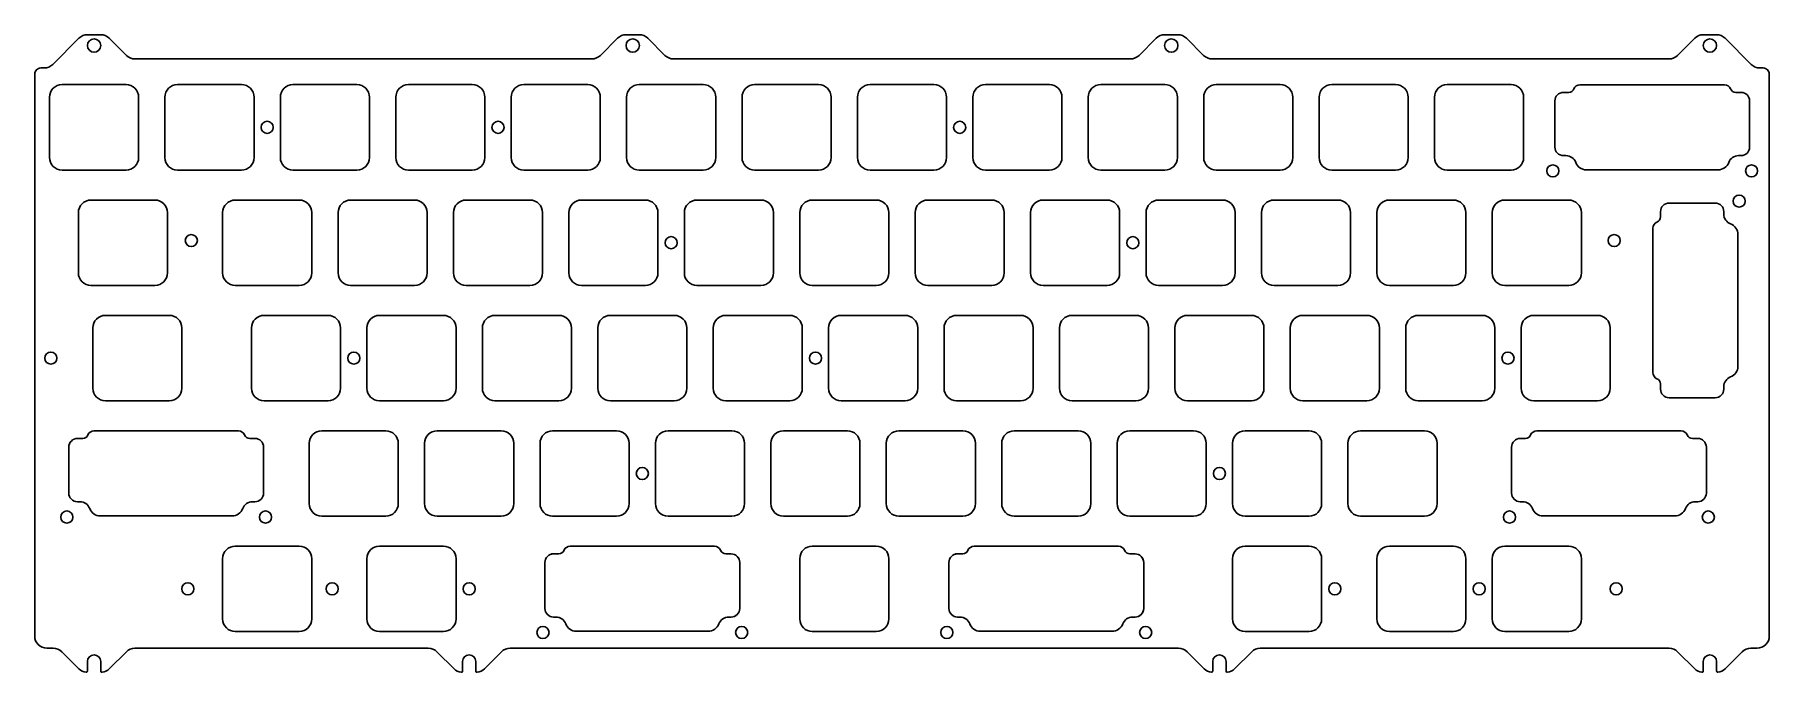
# Model space of a CAD drawing. Header units: millimetres. Extents: x -10 to 277, y -90 to 15.
import ezdxf

# ---------------------------------------------------------------- set-up
doc = ezdxf.new("R2010")
doc.units = ezdxf.units.MM
doc.layers.add('BLACK', color=7, linetype='CONTINUOUS')
doc.layers.add('Edge.Cuts', color=53, linetype='CONTINUOUS', true_color=0xc8a339)

msp = doc.modelspace()

# ---------------------------------------------------------------- linework, layer by layer
at = {"layer": 'BLACK', "linetype": 'Continuous'}
for p, q in [((12.41875, -31.05), (1.868749, -31.05)), ((-0.20625, -33.125), (-0.20625, -43.075001)), ((14.49375, -33.125), (14.49375, -43.075)), ((12.41875, -45.15), (1.86875, -45.15))]:
    msp.add_line(p, q, dxfattribs=at)
at = {"layer": 'BLACK'}
for centre, radius, start, end in [((1.868754, -33.125004), 2.075004, 90.00013806, 179.99988955), ((12.41875, -33.125), 2.075, 0, 90), ((1.868752, -43.074998), 2.075002, 180.00008284, 269.99994478), ((12.41875, -43.075), 2.075, 270, 0)]:
    msp.add_arc(centre, radius, start, end, dxfattribs=at)
at = {"layer": 'Edge.Cuts', "linetype": 'CONTINUOUS'}
for p, q in [((-2.502943, 14.714203), (-6.83136, 10.385787)), ((1.088731, 15.29999), (-1.08873, 15.29999)), ((5.331371, 11.885776), (2.502944, 14.714203)), ((86.397057, 14.714203), (83.56863, 11.885776)), ((89.988731, 15.29999), (87.81127, 15.29999)), ((94.231371, 11.885776), (91.402944, 14.714203)), ((175.297057, 14.714203), (172.46863, 11.885776)), ((178.888731, 15.29999), (176.71127, 15.29999)), ((183.131371, 11.885776), (180.302944, 14.714203)), ((264.197057, 14.714203), (261.36863, 11.885776)), ((267.788731, 15.29999), (265.61127, 15.29999)), ((273.531361, 10.385787), (269.202944, 14.714203)), ((-9.8, 8.8), (-9.8, -84.00001)), ((-8.245573, 9.8), (-8.8, 9.8)), ((82.154416, 11.29999), (6.745585, 11.29999)), ((171.054416, 11.29999), (95.645585, 11.29999)), ((259.954416, 11.29999), (184.545585, 11.29999)), ((275.5, 9.8), (274.945574, 9.8)), ((276.5, -84.00001), (276.5, 8.8)), ((5.275, 7.05), (-5.275, 7.05)), ((24.325, 7.05), (13.775, 7.05)), ((43.375, 7.05), (32.825, 7.05)), ((62.425, 7.05), (51.875, 7.05)), ((81.475, 7.05), (70.925, 7.05)), ((100.525, 7.05), (89.975, 7.05)), ((119.575, 7.05), (109.025, 7.05)), ((138.625, 7.05), (128.075, 7.05)), ((157.675, 7.05), (147.125, 7.05)), ((176.725, 7.05), (166.175, 7.05)), ((195.775, 7.05), (185.225, 7.05)), ((214.825, 7.05), (204.275, 7.05)), ((233.875, 7.05), (223.325, 7.05)), ((-7.35, 4.975), (-7.35, -4.975)), ((7.35, 4.975), (7.35, -4.975)), ((11.7, 4.975), (11.7, -4.975)), ((26.4, 4.975), (26.4, -4.975)), ((30.75, 4.975), (30.75, -4.975)), ((45.45, 4.975), (45.45, -4.975)), ((49.8, 4.975), (49.8, -4.975)), ((64.5, 4.975), (64.5, -4.975)), ((68.85, 4.975), (68.85, -4.975)), ((83.55, 4.975), (83.55, -4.975)), ((87.9, 4.975), (87.9, -4.975)), ((102.6, 4.975), (102.6, -4.975)), ((106.95, 4.975), (106.95, -4.975)), ((121.65, 4.975), (121.65, -4.975)), ((126, 4.975), (126, -4.975)), ((140.7, 4.975), (140.7, -4.975)), ((145.05, 4.975), (145.05, -4.975)), ((159.75, 4.975), (159.75, -4.975)), ((164.1, 4.975), (164.1, -4.975)), ((178.8, 4.975), (178.8, -4.975)), ((183.15, 4.975), (183.15, -4.975)), ((197.85, 4.975), (197.85, -4.975)), ((202.2, 4.975), (202.2, -4.975)), ((216.9, 4.975), (216.9, -4.975)), ((221.25, 4.975), (221.25, -4.975)), ((235.95, 4.975), (235.95, -4.975)), ((5.275, -7.05), (-5.275, -7.05)), ((24.325, -7.05), (13.775, -7.05)), ((43.375, -7.05), (32.825, -7.05)), ((62.425, -7.05), (51.875, -7.05)), ((81.475, -7.05), (70.925, -7.05)), ((100.525, -7.05), (89.975, -7.05)), ((119.575, -7.05), (109.025, -7.05)), ((138.625, -7.05), (128.075, -7.05)), ((157.675, -7.05), (147.125, -7.05)), ((176.725, -7.05), (166.175, -7.05)), ((195.775, -7.05), (185.225, -7.05)), ((214.825, -7.05), (204.275, -7.05)), ((233.875, -7.05), (223.325, -7.05)), ((-2.587499, -14.074999), (-2.587499, -24.025001)), ((10.0375, -12), (-0.5125, -12)), ((12.1125, -14.075), (12.112501, -14.075)), ((12.112501, -14.075), (12.112501, -24.025)), ((21.225, -14.075), (21.225, -24.025)), ((33.85, -12), (23.3, -12)), ((35.925, -14.075), (35.925, -24.025)), ((40.275, -14.075), (40.275, -24.025)), ((52.9, -12), (42.35, -12)), ((54.975, -14.075), (54.975, -24.025)), ((59.325, -14.075), (59.325, -24.025)), ((71.95, -12), (61.4, -12)), ((74.025, -14.075), (74.025, -24.025)), ((78.375, -14.075), (78.375, -24.025)), ((91, -12), (80.45, -12)), ((93.075, -14.075), (93.075, -24.025)), ((97.425, -14.075), (97.425, -24.025)), ((110.05, -12), (99.5, -12)), ((112.125, -14.075), (112.125, -24.025)), ((116.475, -14.075), (116.475, -24.025)), ((129.1, -12), (118.55, -12)), ((131.175, -14.075), (131.175, -24.025)), ((135.525, -14.075), (135.525, -24.025)), ((148.15, -12), (137.6, -12)), ((150.225, -14.075), (150.225, -24.025)), ((154.575, -14.075), (154.575, -24.025)), ((167.2, -12), (156.65, -12)), ((169.275, -14.075), (169.275, -24.025)), ((173.625, -14.075), (173.625, -24.025)), ((186.25, -12), (175.7, -12)), ((188.325, -14.075), (188.325, -24.025)), ((192.675, -14.075), (192.675, -24.025)), ((205.3, -12), (194.75, -12)), ((207.375, -14.075), (207.375, -24.025)), ((211.725, -14.075), (211.725, -24.025)), ((224.35, -12), (213.8, -12)), ((226.425, -14.075), (226.425, -24.025)), ((230.775, -14.075), (230.775, -24.025)), ((243.4, -12), (232.85, -12)), ((245.475, -14.075), (245.475, -24.025)), ((10.0375, -26.1), (-0.5125, -26.1)), ((33.85, -26.1), (23.3, -26.1)), ((52.9, -26.1), (42.35, -26.1)), ((71.95, -26.1), (61.4, -26.1)), ((91, -26.1), (80.45, -26.1)), ((110.05, -26.1), (99.5, -26.1)), ((129.1, -26.1), (118.55, -26.1)), ((148.15, -26.1), (137.6, -26.1)), ((167.2, -26.1), (156.65, -26.1)), ((186.25, -26.1), (175.7, -26.1)), ((205.3, -26.1), (194.75, -26.1)), ((224.35, -26.1), (213.8, -26.1)), ((243.4, -26.1), (232.85, -26.1)), ((38.6125, -31.05), (28.0625, -31.05)), ((57.6625, -31.05), (47.1125, -31.05)), ((76.7125, -31.05), (66.1625, -31.05)), ((95.7625, -31.05), (85.2125, -31.05)), ((114.8125, -31.05), (104.2625, -31.05)), ((133.8625, -31.05), (123.3125, -31.05)), ((152.9125, -31.05), (142.3625, -31.05)), ((171.9625, -31.05), (161.4125, -31.05)), ((191.0125, -31.05), (180.4625, -31.05)), ((210.0625, -31.05), (199.5125, -31.05)), ((229.1125, -31.05), (218.5625, -31.05)), ((25.9875, -33.125), (25.9875, -43.075)), ((40.6875, -33.125), (40.6875, -43.075)), ((45.0375, -33.125), (45.0375, -43.075)), ((59.7375, -33.125), (59.7375, -43.075)), ((64.0875, -33.125), (64.0875, -43.075)), ((78.7875, -33.125), (78.7875, -43.075)), ((83.1375, -33.125), (83.1375, -43.075)), ((97.8375, -33.125), (97.8375, -43.075)), ((102.1875, -33.125), (102.1875, -43.075)), ((116.8875, -33.125), (116.8875, -43.075)), ((121.2375, -33.125), (121.2375, -43.075)), ((135.9375, -33.125), (135.9375, -43.075)), ((140.2875, -33.125), (140.2875, -43.075)), ((154.9875, -33.125), (154.9875, -43.075)), ((159.3375, -33.125), (159.3375, -43.075)), ((174.0375, -33.125), (174.0375, -43.075)), ((178.3875, -33.125), (178.3875, -43.075)), ((193.0875, -33.125), (193.0875, -43.075)), ((197.4375, -33.125), (197.4375, -43.075)), ((212.1375, -33.125), (212.1375, -43.075)), ((216.4875, -33.125), (216.4875, -43.075)), ((231.1875, -33.125), (231.1875, -43.075)), ((38.6125, -45.15), (28.0625, -45.15)), ((57.6625, -45.15), (47.1125, -45.15)), ((76.7125, -45.15), (66.1625, -45.15)), ((95.7625, -45.15), (85.2125, -45.15)), ((114.8125, -45.15), (104.2625, -45.15)), ((133.8625, -45.15), (123.3125, -45.15)), ((152.9125, -45.15), (142.3625, -45.15)), ((171.9625, -45.15), (161.4125, -45.15)), ((191.0125, -45.15), (180.4625, -45.15)), ((210.0625, -45.15), (199.5125, -45.15)), ((229.1125, -45.15), (218.5625, -45.15)), ((48.1375, -50.1), (37.5875, -50.1)), ((67.1875, -50.1), (56.6375, -50.1)), ((86.2375, -50.1), (75.6875, -50.1)), ((105.2875, -50.1), (94.7375, -50.1)), ((124.3375, -50.1), (113.7875, -50.1)), ((143.3875, -50.1), (132.8375, -50.1)), ((162.4375, -50.1), (151.8875, -50.1)), ((181.4875, -50.1), (170.9375, -50.1)), ((200.5375, -50.1), (189.9875, -50.1)), ((219.5875, -50.1), (209.0375, -50.1)), ((35.5125, -52.175), (35.5125, -62.125)), ((50.2125, -52.175), (50.2125, -62.125)), ((54.5625, -52.175), (54.5625, -62.125)), ((69.2625, -52.175), (69.2625, -62.125)), ((73.6125, -52.175), (73.6125, -62.125)), ((88.3125, -52.175), (88.3125, -62.125)), ((92.6625, -52.175), (92.6625, -62.125)), ((107.3625, -52.175), (107.3625, -62.125)), ((111.7125, -52.175), (111.7125, -62.125)), ((126.4125, -52.175), (126.4125, -62.125)), ((130.7625, -52.175), (130.7625, -62.125)), ((145.4625, -52.175), (145.4625, -62.125)), ((149.8125, -52.175), (149.8125, -62.125)), ((164.5125, -52.175), (164.5125, -62.125)), ((168.8625, -52.175), (168.8625, -62.125)), ((183.5625, -52.175), (183.5625, -62.125)), ((187.9125, -52.175), (187.9125, -62.125)), ((202.6125, -52.175), (202.6125, -62.125)), ((206.9625, -52.175), (206.9625, -62.125)), ((221.6625, -52.175), (221.6625, -62.125)), ((48.1375, -64.2), (37.5875, -64.2)), ((67.1875, -64.2), (56.6375, -64.2)), ((86.2375, -64.2), (75.6875, -64.2)), ((105.2875, -64.2), (94.7375, -64.2)), ((124.3375, -64.2), (113.7875, -64.2)), ((143.3875, -64.2), (132.8375, -64.2)), ((162.4375, -64.2), (151.8875, -64.2)), ((181.4875, -64.2), (170.9375, -64.2)), ((200.5375, -64.2), (189.9875, -64.2)), ((219.5875, -64.2), (209.0375, -64.2)), ((-7.8, -86.00001), (-6.745584, -86.00001)), ((-5.33137, -86.585797), (-2.502943, -89.414224)), ((-1.1, -89.787569), (-1.1, -88.20001)), ((1.1, -88.20001), (1.1, -89.787569)), ((2.502944, -89.414224), (5.331371, -86.585797)), ((6.745585, -86.00001), (55.166937, -86.00001)), ((56.581151, -86.585797), (59.409557, -89.414203)), ((60.8125, -89.787548), (60.8125, -88.199989)), ((63.0125, -88.199989), (63.0125, -89.787548)), ((64.415444, -89.414203), (67.24385, -86.585797)), ((68.658063, -86.00001), (178.991937, -86.00001)), ((180.406151, -86.585797), (183.234557, -89.414203)), ((184.6375, -89.787548), (184.6375, -88.199989)), ((186.8375, -88.199989), (186.8375, -89.787548)), ((188.240444, -89.414203), (191.06885, -86.585797)), ((192.483063, -86.00001), (259.954416, -86.00001)), ((261.36863, -86.585797), (264.197057, -89.414224)), ((265.6, -89.787569), (265.6, -88.20001)), ((267.8, -88.20001), (267.8, -89.787569)), ((269.202944, -89.414224), (272.031371, -86.585797)), ((273.445585, -86.00001), (274.5, -86.00001))]:
    msp.add_line(p, q, dxfattribs=at)
at = {"layer": 'Edge.Cuts', "linetype": 'Continuous'}
for p, q in [((242.52436, 5.77544), (243.38997, 5.77544)), ((245.24718, 7.0276), (269.10242, 7.0276)), ((270.95963, 5.77544), (271.82524, 5.77544)), ((241.09936, -3.25044), (241.09936, 4.35044)), ((273.25024, 4.35044), (273.25024, -3.25044)), ((242.9284, -4.67544), (242.52436, -4.67544)), ((271.82524, -4.67544), (271.4212, -4.67544)), ((268.0503, -7.01191), (246.2993, -7.01191)), ((258.54331, -14.79037), (258.54331, -13.92476)), ((259.96831, -12.49976), (267.56919, -12.49976)), ((268.99419, -13.92476), (268.99419, -14.3288)), ((257.29115, -40.50282), (257.29115, -16.64758)), ((271.33066, -17.6997), (271.33066, -39.4507)), ((248.16875, -31.05), (237.618749, -31.05)), ((235.54375, -33.125), (235.54375, -43.075001)), ((250.24375, -33.125), (250.24375, -43.075)), ((258.54331, -43.22564), (258.54331, -42.36003)), ((268.99419, -42.8216), (268.99419, -43.22564)), ((248.16875, -45.15), (237.61875, -45.15)), ((267.56919, -44.65064), (259.96831, -44.65064)), ((-2.74439, -51.37456), (-1.87878, -51.37456)), ((-0.02157, -50.1224), (23.83367, -50.1224)), ((25.69088, -51.37456), (26.55649, -51.37456)), ((235.38061, -51.37456), (236.24622, -51.37456)), ((238.10343, -50.1224), (261.95867, -50.1224)), ((263.81588, -51.37456), (264.68149, -51.37456)), ((-4.16939, -60.40044), (-4.16939, -52.79956)), ((27.98149, -52.79956), (27.98149, -60.40044)), ((233.95561, -60.40044), (233.95561, -52.79956)), ((266.10649, -52.79956), (266.10649, -60.40044)), ((-2.34035, -61.82544), (-2.74439, -61.82544)), ((26.55649, -61.82544), (26.15245, -61.82544)), ((235.78465, -61.82544), (235.38061, -61.82544)), ((264.68149, -61.82544), (264.27745, -61.82544)), ((22.78155, -64.16191), (1.03055, -64.16191)), ((260.90655, -64.16191), (239.15555, -64.16191)), ((21.225, -71.225), (21.225, -81.175001)), ((21.225, -71.225), (21.225, -81.175001)), ((33.85, -69.15), (23.299999, -69.15)), ((33.85, -69.15), (23.299999, -69.15)), ((35.925, -71.225), (35.925, -81.175)), ((35.925, -71.225), (35.925, -81.175)), ((45.0375, -71.225), (45.0375, -81.175001)), ((45.0375, -71.225), (45.0375, -81.175001)), ((57.6625, -69.15), (47.112499, -69.15)), ((57.6625, -69.15), (47.112499, -69.15)), ((59.7375, -71.225), (59.7375, -81.175)), ((59.7375, -71.225), (59.7375, -81.175)), ((75.83686, -70.42456), (76.70247, -70.42456)), ((75.849012, -70.42456), (76.702575, -70.42456)), ((76.702575, -70.424548), (76.702575, -70.42456)), ((78.55968, -69.1724), (102.41492, -69.1724)), ((78.559875, -69.172411), (78.559875, -69.1724)), ((78.559875, -69.1724), (102.415075, -69.1724)), ((104.27213, -70.42456), (105.13774, -70.42456)), ((104.272275, -70.42456), (105.137875, -70.42456)), ((116.475, -71.225), (116.475, -81.175001)), ((116.475, -71.225), (116.475, -81.175001)), ((129.1, -69.15), (118.549999, -69.15)), ((129.1, -69.15), (118.549999, -69.15)), ((131.175, -71.225), (131.175, -81.175)), ((131.175, -71.225), (131.175, -81.175)), ((142.51186, -70.42456), (143.37747, -70.42456)), ((142.524012, -70.42456), (143.377575, -70.42456)), ((143.377575, -70.424548), (143.377575, -70.42456)), ((145.23468, -69.1724), (169.08992, -69.1724)), ((145.234875, -69.172411), (145.234875, -69.1724)), ((145.234875, -69.1724), (169.090075, -69.1724)), ((170.94713, -70.42456), (171.81274, -70.42456)), ((170.947275, -70.42456), (171.812875, -70.42456)), ((187.9125, -71.225), (187.9125, -81.175001)), ((187.9125, -71.225), (187.9125, -81.175001)), ((200.5375, -69.15), (189.987499, -69.15)), ((200.5375, -69.15), (189.987499, -69.15)), ((202.6125, -71.225), (202.6125, -81.175)), ((202.6125, -71.225), (202.6125, -81.175)), ((211.725, -71.225), (211.725, -81.175001)), ((211.725, -71.225), (211.725, -81.175001)), ((224.35, -69.15), (213.799999, -69.15)), ((224.35, -69.15), (213.799999, -69.15)), ((226.425, -71.225), (226.425, -81.175)), ((226.425, -71.225), (226.425, -81.175)), ((230.775, -71.225), (230.775, -81.175001)), ((230.775, -71.225), (230.775, -81.175001)), ((243.4, -69.15), (232.849999, -69.15)), ((243.4, -69.15), (232.849999, -69.15)), ((245.475, -71.225), (245.475, -81.175)), ((245.475, -71.225), (245.475, -81.175)), ((74.41186, -79.45044), (74.41186, -71.84956)), ((74.411985, -79.45044), (74.411985, -71.8497)), ((106.56274, -71.84956), (106.56274, -79.45044)), ((106.562865, -71.84956), (106.562865, -79.4504)), ((141.08686, -79.45044), (141.08686, -71.84956)), ((141.086985, -79.45044), (141.086985, -71.8497)), ((173.23774, -71.84956), (173.23774, -79.45044)), ((173.237865, -71.84956), (173.237865, -79.4504)), ((76.2409, -80.87544), (75.83686, -80.87544)), ((76.241075, -80.87544), (75.836975, -80.87544)), ((105.13774, -80.87544), (104.7337, -80.87544)), ((105.125958, -80.87544), (104.733825, -80.87544)), ((142.9159, -80.87544), (142.51186, -80.87544)), ((142.916075, -80.87544), (142.511975, -80.87544)), ((171.81274, -80.87544), (171.4087, -80.87544)), ((171.800958, -80.87544), (171.408825, -80.87544)), ((33.85, -83.25), (23.3, -83.25)), ((33.85, -83.25), (23.3, -83.25)), ((57.6625, -83.25), (47.1125, -83.25)), ((57.6625, -83.25), (47.1125, -83.25)), ((101.3628, -83.21191), (79.6118, -83.21191)), ((101.362925, -83.21191), (79.612075, -83.21191)), ((129.1, -83.25), (118.55, -83.25)), ((129.1, -83.25), (118.55, -83.25)), ((168.0378, -83.21191), (146.2868, -83.21191)), ((168.037925, -83.21191), (146.287075, -83.21191)), ((200.5375, -83.25), (189.9875, -83.25)), ((200.5375, -83.25), (189.9875, -83.25)), ((224.35, -83.25), (213.8, -83.25)), ((224.35, -83.25), (213.8, -83.25)), ((243.4, -83.25), (232.85, -83.25)), ((243.4, -83.25), (232.85, -83.25))]:
    msp.add_line(p, q, dxfattribs=at)
at = {"layer": 'Edge.Cuts'}
for centre, radius in [((0, 13.49999), 1.1), ((88.9, 13.49999), 1.1), ((177.8, 13.49999), 1.1), ((266.7, 13.49999), 1.1), ((28.575, 0), 1), ((66.675, 0), 1), ((142.875, 0), 1), ((240.775, -7.2), 1), ((273.575, -7.2), 1), ((271.51875, -12.175), 1), ((16.04875, -18.7), 1), ((95.25, -19.05), 1), ((171.45, -19.05), 1), ((250.9012, -18.7), 1), ((-7.14375, -38.1), 1), ((42.8625, -38.1), 1), ((119.0625, -38.1), 1), ((233.3625, -38.1), 1), ((90.4875, -57.15), 1), ((185.7375, -57.15), 1), ((-4.49375, -64.35), 1), ((28.30625, -64.35), 1), ((233.63125, -64.35), 1), ((266.43125, -64.35), 1), ((15.478125, -76.2), 1), ((39.290625, -76.2), 1), ((61.9125, -76.2), 1), ((204.7875, -76.2), 1), ((228.6, -76.2), 1), ((251.221875, -76.2), 1), ((74.0875, -83.4), 1), ((106.8875, -83.4), 1), ((140.7625, -83.4), 1), ((173.5625, -83.4), 1)]:
    msp.add_circle(centre, radius, dxfattribs=at)
for centre, radius, start, end in [((-1.088703, 13.300016), 2, 90.0007735, 135.00107363), ((1.088697, 13.300016), 1.999974, 44.99878458, 89.99902596), ((87.811297, 13.300016), 2, 90.0007735, 135.00107363), ((89.988697, 13.300016), 1.999974, 44.99878458, 89.99902596), ((176.711269, 13.299995), 1.999995, 89.99997135, 135.00008103), ((178.88873, 13.29999), 2, 44.99997974, 89.99997135), ((265.611269, 13.299995), 1.999995, 89.99997135, 135.00008103), ((267.78873, 13.29999), 2, 44.99997974, 89.99997135), ((6.745597, 13.300016), 2.000026, -134.9997164, -90.00034377), ((82.154397, 13.300016), 2.000032, -89.9994557, -45.0001418), ((95.645597, 13.300016), 2.000026, -134.9997164, -90.00034377), ((171.05442, 13.299983), 1.999993, -90.00011459, -44.99993923), ((184.545581, 13.299983), 1.999993, -135.00006077, -89.99988541), ((259.95442, 13.299983), 1.999993, -90.00011459, -44.99993923), ((-8.800003, 8.800016), 0.999997, -270.00017189, -179.99908326), ((-8.245603, 11.800016), 2.000032, -89.99914057, -44.9997164), ((274.945573, 11.799995), 1.999995, -135.00008103, -89.99997135), ((275.500001, 8.800001), 0.999999, -0.0000573, 90.0000573), ((-5.275001, 4.975001), 2.074999, -270.00002761, -179.99997239), ((5.275, 4.975), 2.075, 0, 90), ((13.775, 4.975), 2.075, 90, 180), ((24.325, 4.975), 2.075, 0, 90), ((32.825, 4.975), 2.075, 90, 180), ((43.375, 4.975), 2.075, 0, 90), ((51.875, 4.975), 2.075, 90, 180), ((62.425, 4.975), 2.075, 0, 90), ((70.925, 4.975), 2.075, 90, 180), ((81.475, 4.975), 2.075, 0, 90), ((89.975, 4.975), 2.075, 90, 180), ((100.525, 4.975), 2.075, 0, 90), ((109.025, 4.975), 2.075, 90, 180), ((119.575, 4.975), 2.075, 0, 90), ((128.075, 4.975), 2.075, 90, 180), ((138.625, 4.975), 2.075, 0, 90), ((147.125, 4.975), 2.075, 90, 180), ((157.675, 4.975), 2.075, 0, 90), ((166.175, 4.975), 2.075, 90, 180), ((176.725, 4.975), 2.075, 0, 90), ((185.225, 4.975), 2.075, 90, 180), ((195.775, 4.975), 2.075, 0, 90), ((204.275, 4.975), 2.075, 90, 180), ((214.825, 4.975), 2.075, 0, 90), ((223.325, 4.975), 2.075, 90, 180), ((233.875, 4.975), 2.075, 0, 90), ((242.52436, 4.35044), 1.425, 90, 180), ((243.38997, 6.70385), 0.928411, 270, 337.97729805), ((245.2472, 5.9526), 1.075006, 90.00106597, 157.97610066), ((269.1024, 5.9526), 1.075, 22.02389934, 89.99893403), ((270.9596, 6.7039), 0.92846, 202.02625676, 270.00185132), ((271.82524, 4.35044), 1.425, 0, 90), ((-5.275001, -4.975001), 2.074999, -180.00002761, -89.99997239), ((5.275, -4.975), 2.075, -90, 0), ((13.775, -4.975), 2.075, -180, -90), ((24.325, -4.975), 2.075, -90, 0), ((32.825, -4.975), 2.075, -180, -90), ((43.375, -4.975), 2.075, -90, 0), ((51.875, -4.975), 2.075, -180, -90), ((62.425, -4.975), 2.075, -90, 0), ((70.925, -4.975), 2.075, -180, -90), ((81.475, -4.975), 2.075, -90, 0), ((89.975, -4.975), 2.075, -180, -90), ((100.525, -4.975), 2.075, -90, 0), ((109.025, -4.975), 2.075, -180, -90), ((119.575, -4.975), 2.075, -90, 0), ((128.075, -4.975), 2.075, -180, -90), ((138.625, -4.975), 2.075, -90, 0), ((147.125, -4.975), 2.075, -180, -90), ((157.675, -4.975), 2.075, -90, 0), ((166.175, -4.975), 2.075, -180, -90), ((176.725, -4.975), 2.075, -90, 0), ((185.225, -4.975), 2.075, -180, -90), ((195.775, -4.975), 2.075, -90, 0), ((204.275, -4.975), 2.075, -180, -90), ((214.825, -4.975), 2.075, -90, 0), ((223.325, -4.975), 2.075, -180, -90), ((233.875, -4.975), 2.075, -90, 0), ((242.52436, -3.25044), 1.425, 180, 270), ((242.92841, -6.40037), 1.72493, 20.54597615, 90.00033216), ((271.4212, -6.4004), 1.724938, 90, 159.45340178), ((271.8252, -3.2504), 1.42504, 270.00160826, 359.99839174), ((246.29931, -5.13696), 1.87495, 200.54592343, 269.99969441), ((268.0503, -5.137), 1.874943, 270, 339.45493501), ((-0.5125, -14.074999), 2.074999, 90, 180), ((10.0375, -14.075), 2.075, 0, 90), ((23.3, -14.075), 2.075, 90, 180), ((33.85, -14.075), 2.075, 0, 90), ((42.35, -14.075), 2.075, 90, 180), ((52.9, -14.075), 2.075, 0, 90), ((61.4, -14.075), 2.075, 90, 180), ((71.95, -14.075), 2.075, 0, 90), ((80.45, -14.075), 2.075, 90, 180), ((91, -14.075), 2.075, 0, 90), ((99.5, -14.075), 2.075, 90, 180), ((110.05, -14.075), 2.075, 0, 90), ((118.55, -14.075), 2.075, 90, 180), ((129.1, -14.075), 2.075, 0, 90), ((137.6, -14.075), 2.075, 90, 180), ((148.15, -14.075), 2.075, 0, 90), ((156.65, -14.075), 2.075, 90, 180), ((167.2, -14.075), 2.075, 0, 90), ((175.7, -14.075), 2.075, 90, 180), ((186.25, -14.075), 2.075, 0, 90), ((194.75, -14.075), 2.075, 90, 180), ((205.3, -14.075), 2.075, 0, 90), ((213.8, -14.075), 2.075, 90, 180), ((224.35, -14.075), 2.075, 0, 90), ((232.85, -14.075), 2.075, 90, 180), ((243.4, -14.075), 2.075, 0, 90), ((259.96831, -13.92476), 1.425, 90, 180), ((267.56915, -13.9248), 1.42504, 0.00160826, 89.99839174), ((258.36615, -16.6476), 1.075, 112.02389934, 179.99893403), ((257.61485, -14.7904), 0.92846, 292.02625676, 0.00185132), ((270.71915, -14.3288), 1.724938, 180, 249.45340178), ((269.45575, -17.6997), 1.874943, 0, 69.45493501), ((-0.5125, -24.025001), 2.074999, -180, -90), ((10.0375, -24.025), 2.075001, -90, 0), ((23.3, -24.025), 2.075, -180, -90), ((33.85, -24.025), 2.075, -90, 0), ((42.35, -24.025), 2.075, -180, -90), ((52.9, -24.025), 2.075, -90, 0), ((61.4, -24.025), 2.075, -180, -90), ((71.95, -24.025), 2.075, -90, 0), ((80.45, -24.025), 2.075, -180, -90), ((91, -24.025), 2.075, -90, 0), ((99.5, -24.025), 2.075, -180, -90), ((110.05, -24.025), 2.075, -90, 0), ((118.55, -24.025), 2.075, -180, -90), ((129.1, -24.025), 2.075, -90, 0), ((137.6, -24.025), 2.075, -180, -90), ((148.15, -24.025), 2.075, -90, 0), ((156.65, -24.025), 2.075, -180, -90), ((167.2, -24.025), 2.075, -90, 0), ((175.7, -24.025), 2.075, -180, -90), ((186.25, -24.025), 2.075, -90, 0), ((194.75, -24.025), 2.075, -180, -90), ((205.3, -24.025), 2.075, -90, 0), ((213.8, -24.025), 2.075, -180, -90), ((224.35, -24.025), 2.075, -90, 0), ((232.85, -24.025), 2.075, -180, -90), ((243.4, -24.025), 2.075, -90, 0), ((28.0625, -33.125), 2.075, 90, 180), ((38.6125, -33.125), 2.075, 0, 90), ((47.1125, -33.125), 2.075, 90, 180), ((57.6625, -33.125), 2.075, 0, 90), ((66.1625, -33.125), 2.075, 90, 180), ((76.7125, -33.125), 2.075, 0, 90), ((85.2125, -33.125), 2.075, 90, 180), ((95.7625, -33.125), 2.075, 0, 90), ((104.2625, -33.125), 2.075, 90, 180), ((114.8125, -33.125), 2.075, 0, 90), ((123.3125, -33.125), 2.075, 90, 180), ((133.8625, -33.125), 2.075, 0, 90), ((142.3625, -33.125), 2.075, 90, 180), ((152.9125, -33.125), 2.075, 0, 90), ((161.4125, -33.125), 2.075, 90, 180), ((171.9625, -33.125), 2.075, 0, 90), ((180.4625, -33.125), 2.075, 90, 180), ((191.0125, -33.125), 2.075, 0, 90), ((199.5125, -33.125), 2.075, 90, 180), ((210.0625, -33.125), 2.075, 0, 90), ((218.5625, -33.125), 2.075, 90, 180), ((229.1125, -33.125), 2.075, 0, 90), ((237.6188, -33.125), 2.07505, 90.00140823, 180), ((248.1688, -33.125), 2.075, 0, 90.00138062), ((269.45571, -39.45069), 1.87495, 290.54592343, 359.99969441), ((258.36615, -40.5028), 1.075006, 180.00106597, 247.97610066), ((257.6149, -42.36003), 0.928411, 0, 67.97729805), ((270.71912, -42.82159), 1.72493, 110.54597615, 180.00033216), ((28.0625, -43.075), 2.075, -180, -90), ((38.6125, -43.075), 2.075, -90, 0), ((47.1125, -43.075), 2.075, -180, -90), ((57.6625, -43.075), 2.075, -90, 0), ((66.1625, -43.075), 2.075, -180, -90), ((76.7125, -43.075), 2.075, -90, 0), ((85.2125, -43.075), 2.075, -180, -90), ((95.7625, -43.075), 2.075, -90, 0), ((104.2625, -43.075), 2.075, -180, -90), ((114.8125, -43.075), 2.075, -90, 0), ((123.3125, -43.075), 2.075, -180, -90), ((133.8625, -43.075), 2.075, -90, 0), ((142.3625, -43.075), 2.075, -180, -90), ((152.9125, -43.075), 2.075, -90, 0), ((161.4125, -43.075), 2.075, -180, -90), ((171.9625, -43.075), 2.075, -90, 0), ((180.4625, -43.075), 2.075, -180, -90), ((191.0125, -43.075), 2.075, -90, 0), ((199.5125, -43.075), 2.075, -180, -90), ((210.0625, -43.075), 2.075, -90, 0), ((218.5625, -43.075), 2.075, -180, -90), ((229.1125, -43.075), 2.075, -90, 0), ((237.6188, -43.075), 2.075, 180.00002761, 269.99861938), ((248.1688, -43.075), 2.07495, 269.99861938, 0), ((259.96831, -43.22564), 1.425, 180, 270), ((267.56919, -43.22564), 1.425, 270, 0), ((-2.74439, -52.79956), 1.425, 90, 180), ((-1.87878, -50.44615), 0.928411, 270, 337.97729805), ((-0.02155, -51.1974), 1.075006, 90.00106597, 157.97610066), ((23.83365, -51.1974), 1.075, 22.02389934, 89.99893403), ((25.69085, -50.4461), 0.92846, 202.02625676, 270.00185132), ((26.55649, -52.79956), 1.425, 0, 90), ((37.5875, -52.175), 2.075, 90, 180), ((48.1375, -52.175), 2.075, 0, 90), ((56.6375, -52.175), 2.075, 90, 180), ((67.1875, -52.175), 2.075, 0, 90), ((75.6875, -52.175), 2.075, 90, 180), ((86.2375, -52.175), 2.075, 0, 90), ((94.7375, -52.175), 2.075, 90, 180), ((105.2875, -52.175), 2.075, 0, 90), ((113.7875, -52.175), 2.075, 90, 180), ((124.3375, -52.175), 2.075, 0, 90), ((132.8375, -52.175), 2.075, 90, 180), ((143.3875, -52.175), 2.075, 0, 90), ((151.8875, -52.175), 2.075, 90, 180), ((162.4375, -52.175), 2.075, 0, 90), ((170.9375, -52.175), 2.075, 90, 180), ((181.4875, -52.175), 2.075, 0, 90), ((189.9875, -52.175), 2.075, 90, 180), ((200.5375, -52.175), 2.075, 0, 90), ((209.0375, -52.175), 2.075, 90, 180), ((219.5875, -52.175), 2.075, 0, 90), ((235.38061, -52.79956), 1.425, 90, 180), ((236.24622, -50.44615), 0.928411, 270, 337.97729805), ((238.10345, -51.1974), 1.075006, 90.00106597, 157.97610066), ((261.95865, -51.1974), 1.075, 22.02389934, 89.99893403), ((263.81585, -50.4461), 0.92846, 202.02625676, 270.00185132), ((264.68149, -52.79956), 1.425, 0, 90), ((-2.74439, -60.40044), 1.425, 180, 270), ((-2.34034, -63.55037), 1.72493, 20.54597615, 90.00033216), ((1.03056, -62.28696), 1.87495, 200.54592343, 269.99969441), ((22.78155, -62.287), 1.874943, 270, 339.45493501), ((26.15245, -63.5504), 1.724938, 90, 159.45340178), ((26.55645, -60.4004), 1.42504, 270.00160826, 359.99839174), ((37.5875, -62.125), 2.075, -180, -90), ((48.1375, -62.125), 2.075, -90, 0), ((56.6375, -62.125), 2.075, -180, -90), ((67.1875, -62.125), 2.075, -90, 0), ((75.6875, -62.125), 2.075, -180, -90), ((86.2375, -62.125), 2.075, -90, 0), ((94.7375, -62.125), 2.075, -180, -90), ((105.2875, -62.125), 2.075, -90, 0), ((113.7875, -62.125), 2.075, -180, -90), ((124.3375, -62.125), 2.075, -90, 0), ((132.8375, -62.125), 2.075, -180, -90), ((143.3875, -62.125), 2.075, -90, 0), ((151.8875, -62.125), 2.075, -180, -90), ((162.4375, -62.125), 2.075, -90, 0), ((170.9375, -62.125), 2.075, -180, -90), ((181.4875, -62.125), 2.075, -90, 0), ((189.9875, -62.125), 2.075, -180, -90), ((200.5375, -62.125), 2.075, -90, 0), ((209.0375, -62.125), 2.075, -180, -90), ((219.5875, -62.125), 2.075, -90, 0), ((235.38061, -60.40044), 1.425, 180, 270), ((235.78466, -63.55037), 1.72493, 20.54597615, 90.00033216), ((239.15556, -62.28696), 1.87495, 200.54592343, 269.99969441), ((260.90655, -62.287), 1.874943, 270, 339.45493501), ((264.27745, -63.5504), 1.724938, 90, 159.45340178), ((264.68145, -60.4004), 1.42504, 270.00160826, 359.99839174), ((23.3, -71.225), 2.075, 90.00002761, 180), ((23.3, -71.225), 2.075, 90.00002761, 180), ((33.85, -71.225), 2.075, 0, 90), ((33.85, -71.225), 2.075, 0, 90), ((47.1125, -71.225), 2.075, 90.00002761, 180), ((47.1125, -71.225), 2.075, 90.00002761, 180), ((57.6625, -71.225), 2.075, 0, 90), ((57.6625, -71.225), 2.075, 0, 90), ((75.83686, -71.84956), 1.425, 90, 180), ((75.8371, -71.8496), 1.425115, 89.52108049, 180.00402043), ((76.70247, -69.49615), 0.928411, 270, 337.97729805), ((76.7026, -69.4962), 0.928388, 269.99845712, 337.98004296), ((78.5597, -70.2474), 1.075006, 90.00106597, 157.97610066), ((78.5598, -70.2474), 1.074983, 89.99600256, 157.97560099), ((102.4149, -70.2474), 1.075, 22.02389934, 89.99893403), ((102.415, -70.2474), 1.075, 22.02339581, 89.99600262), ((104.2721, -69.4961), 0.92846, 202.02625676, 270.00185132), ((104.2723, -69.4961), 0.92846, 202.02454675, 269.99845724), ((105.13774, -71.84956), 1.425, 0, 90), ((105.1379, -71.8495), 1.42494, 359.99758744, 90.00100523), ((118.55, -71.225), 2.075, 90.00002761, 180), ((118.55, -71.225), 2.075, 90.00002761, 180), ((129.1, -71.225), 2.075, 0, 90), ((129.1, -71.225), 2.075, 0, 90), ((142.51186, -71.84956), 1.425, 90, 180), ((142.5121, -71.8496), 1.425115, 89.52108049, 180.00402043), ((143.37747, -69.49615), 0.928411, 270, 337.97729805), ((143.3776, -69.4962), 0.928388, 269.99845712, 337.98004296), ((145.2347, -70.2474), 1.075006, 90.00106597, 157.97610066), ((145.2348, -70.2474), 1.074983, 89.99600256, 157.97560099), ((169.0899, -70.2474), 1.075, 22.02389934, 89.99893403), ((169.09, -70.2474), 1.075, 22.02339581, 89.99600262), ((170.9471, -69.4961), 0.92846, 202.02625676, 270.00185132), ((170.9473, -69.4961), 0.92846, 202.02454675, 269.99845724), ((171.81274, -71.84956), 1.425, 0, 90), ((171.8129, -71.8495), 1.42494, 359.99758744, 90.00100523), ((189.9875, -71.225), 2.075, 90.00002761, 180), ((189.9875, -71.225), 2.075, 90.00002761, 180), ((200.5375, -71.225), 2.075, 0, 90), ((200.5375, -71.225), 2.075, 0, 90), ((213.8, -71.225), 2.075, 90.00002761, 180), ((213.8, -71.225), 2.075, 90.00002761, 180), ((224.35, -71.225), 2.075, 0, 90), ((224.35, -71.225), 2.075, 0, 90), ((232.85, -71.225), 2.075, 90.00002761, 180), ((232.85, -71.225), 2.075, 90.00002761, 180), ((243.4, -71.225), 2.075, 0, 90), ((243.4, -71.225), 2.075, 0, 90), ((75.83686, -79.45044), 1.425, 180, 270), ((75.837, -79.4504), 1.42504, 180.00160826, 269.99899484), ((105.1377, -79.4504), 1.425165, 269.52789202, 0), ((105.1377, -79.4504), 1.42504, 270.00160826, 359.99839174), ((142.51186, -79.45044), 1.425, 180, 270), ((142.512, -79.4504), 1.42504, 180.00160826, 269.99899484), ((171.8127, -79.4504), 1.425165, 269.52789202, 0), ((171.8127, -79.4504), 1.42504, 270.00160826, 359.99839174), ((23.3, -81.175), 2.075, 180.00002761, 270), ((23.3, -81.175), 2.075, 180.00002761, 270), ((33.85, -81.175), 2.075, 270, 0), ((33.85, -81.175), 2.075, 270, 0), ((47.1125, -81.175), 2.075, 180.00002761, 270), ((47.1125, -81.175), 2.075, 180.00002761, 270), ((57.6625, -81.175), 2.075, 270, 0), ((57.6625, -81.175), 2.075, 270, 0), ((76.24091, -82.60037), 1.72493, 20.54597615, 90.00033216), ((76.2411, -82.6003), 1.72486, 20.54456057, 90.00083044), ((79.61181, -81.33696), 1.87495, 200.54592343, 269.99969441), ((79.612, -81.3369), 1.87501, 200.54694304, 270.00229182), ((101.3628, -81.337), 1.874943, 270, 339.45493501), ((101.3628, -81.3368), 1.87513, 270.00381945, 339.45055299), ((104.7337, -82.6004), 1.724938, 90, 159.45340178), ((104.7338, -82.6004), 1.724915, 89.99916959, 159.45311033), ((118.55, -81.175), 2.075, 180.00002761, 270), ((118.55, -81.175), 2.075, 180.00002761, 270), ((129.1, -81.175), 2.075, 270, 0), ((129.1, -81.175), 2.075, 270, 0), ((142.91591, -82.60037), 1.72493, 20.54597615, 90.00033216), ((142.9161, -82.6003), 1.72486, 20.54456057, 90.00083044), ((146.28681, -81.33696), 1.87495, 200.54592343, 269.99969441), ((146.287, -81.3369), 1.87501, 200.54694304, 270.00229182), ((168.0378, -81.337), 1.874943, 270, 339.45493501), ((168.0378, -81.3368), 1.87513, 270.00381945, 339.45055299), ((171.4087, -82.6004), 1.724938, 90, 159.45340178), ((171.4088, -82.6004), 1.724915, 89.99916959, 159.45311033), ((189.9875, -81.175), 2.075, 180.00002761, 270), ((189.9875, -81.175), 2.075, 180.00002761, 270), ((200.5375, -81.175), 2.075, 270, 0), ((200.5375, -81.175), 2.075, 270, 0), ((213.8, -81.175), 2.075, 180.00002761, 270), ((213.8, -81.175), 2.075, 180.00002761, 270), ((224.35, -81.175), 2.075, 270, 0), ((224.35, -81.175), 2.075, 270, 0), ((232.85, -81.175), 2.075, 180.00002761, 270), ((232.85, -81.175), 2.075, 180.00002761, 270), ((243.4, -81.175), 2.075, 270, 0), ((243.4, -81.175), 2.075, 270, 0), ((-7.800003, -83.999984), 2.000026, -179.99925515, -89.99991406), ((274.500001, -84.000011), 1.999999, -90.00002865, 0.00002865), ((-6.745603, -87.999984), 1.999974, 44.99906817, 89.99945568), ((0, -88.20001), 1.1, 0, 180), ((6.745597, -87.999984), 1.99999, 90.00034378, 135.00079003), ((55.166897, -87.999984), 1.999974, 44.99864278, 89.99885407), ((61.9125, -88.199989), 1.1, 0, 180), ((68.658097, -87.999984), 2.000005, 90.00097404, 135.00121542), ((178.991937, -88.00001), 2, 44.99997974, 90), ((185.7375, -88.199989), 1.1, 0, 180), ((192.483064, -88.00001), 2, 90.00002865, 135.00002026), ((259.954416, -88.00001), 2, 44.99997974, 90), ((266.7, -88.20001), 1.1, 0, 180), ((273.445585, -88.00001), 2, 90, 135.00002026), ((-1.088703, -87.999984), 2.000029, -135, -96.74113821), ((-1.300003, -89.787584), 0.200003, -96.74001471, 0.00429712), ((1.299997, -89.787584), 0.199985, -180.00429725, -83.25799364), ((1.088697, -87.999984), 2.000042, -83.25866264, -44.9998582), ((60.823797, -87.999984), 2.000008, -135.00042539, -96.74120883), ((60.612497, -89.787584), 0.200003, -96.74072091, 0.01031309), ((63.212497, -89.787584), 0.199964, -180.01031339, -83.25728724), ((63.001197, -87.999984), 2.000027, -83.25859202, -44.99943281), ((184.648773, -87.999982), 2.000007, -134.99989871, -96.74051931), ((184.4375, -89.787548), 0.2, -96.74036388, 0), ((187.037501, -89.787546), 0.200001, -179.99942705, -83.25970337), ((186.826228, -87.999982), 2.000007, -83.25948069, -45.00010129), ((265.611266, -88.000018), 1.999992, -135.00006077, -96.7403706), ((265.4, -89.787569), 0.2, -96.74036388, 0), ((268.000001, -89.787567), 0.200001, -179.99942705, -83.25970337), ((267.788735, -88.000018), 1.999991, -83.2596294, -44.99993923)]:
    msp.add_arc(centre, radius, start, end, dxfattribs=at)

doc.saveas('drawing.dxf')
